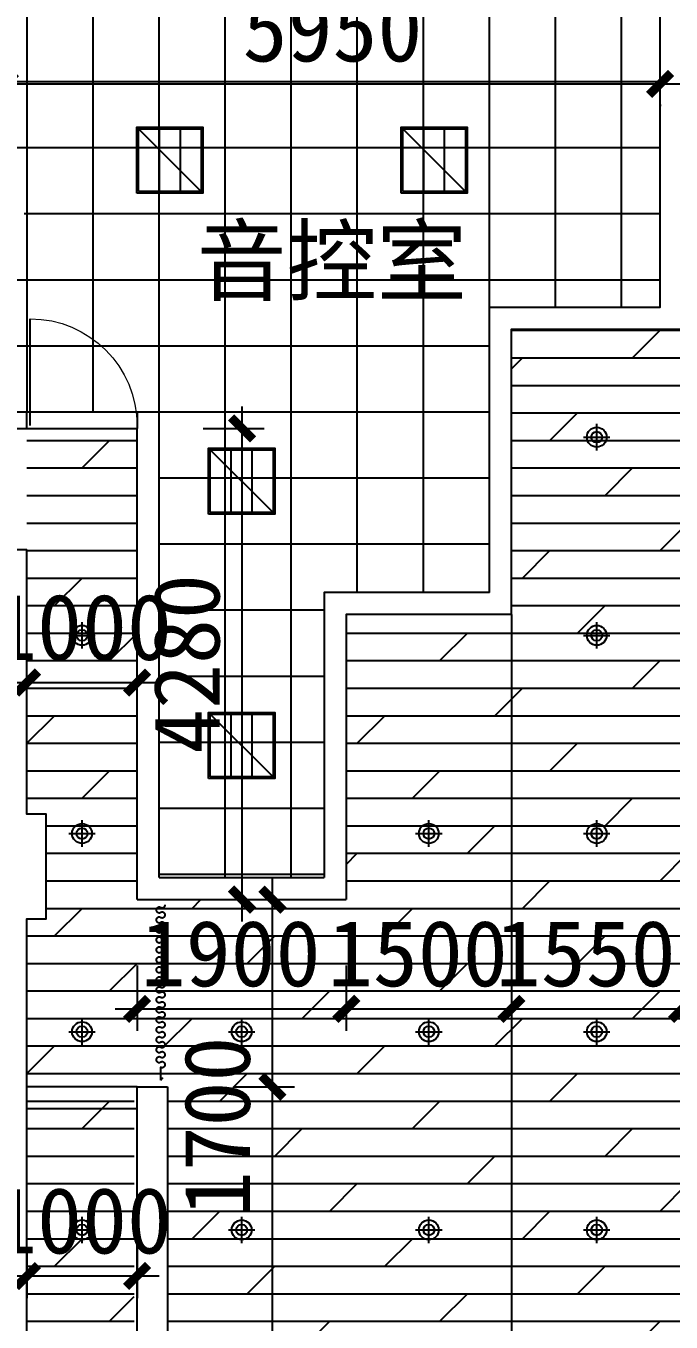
# Model space of a CAD drawing. Header units: millimetres. Extents: x -150677 to 588340, y -254013 to 149700.
# Drawn here: x 50242 to 56102, y 34592 to 46364 of the extents above; entities that cross this region are included whole.
import ezdxf

# ---------------------------------------------------------------- set-up
doc = ezdxf.new("R2010")
doc.units = ezdxf.units.MM
doc.header["$LTSCALE"] = 10
doc.header["$MEASUREMENT"] = 0
doc.linetypes.add('DASH', pattern=[0.35, 0.25, -0.1])
for name, color, linetype in [('1-Bb新建墙体', 7, 'Continuous'), ('2-Ba顶面轮廓', 4, 'Continuous'), ('2-Ca墙面装饰', 8, 'Continuous'), ('2-Da地拼', 4, 'Continuous'), ('4-Aa顶面灯具', 1, 'Continuous'), ('6-Ba门', 136, 'Continuous'), ('8-Ca平面文字', 3, 'Continuous'), ('CEI_LIGHT', 30, 'Continuous'), ('CS_【成品家私】', 3, 'Continuous'), ('DIM【标注】', 1, 'Continuous')]:
    doc.layers.add(name, color=color, linetype=linetype)
doc.styles.add('HZHT', font='')
doc.styles.get("Standard").update_dxf_attribs({"font": ''})
doc.styles.get('HZHT').set_extended_font_data('SimSun')
doc.styles.get('Standard').set_extended_font_data('SimSun')
doc.dimstyles.new('DIMN200', dxfattribs={"dimscale": 2, "dimtxt": 300, "dimasz": 100, "dimexe": 100, "dimexo": 300, "dimgap": 100, "dimtad": 1, "dimdec": 0, "dimtxsty": 'Standard', "dimblk": 'ARCHTICK', "dimcen": 2.5, "dimdle": 100, "dimclrd": 8, "dimclre": 8, "dimclrt": 96, "dimadec": 0, "dimazin": 0, "dimtfac": 1, "dimtdec": 0, "dimtmove": 0, "dimatfit": 3, "dimldrblk": 'DOT', "dimfxl": 100, "dimarcsym": 0})

# ---------------------------------------------------------------- blocks, each defined once
blk = doc.blocks.new('$DorLib2D$00000003')
blk.add_line((0.47, 0), (0.47, 0.97))
at = {"lineweight": 13}
blk.add_arc((0.47, 0), 0.97, 90.00000000000001, 180, dxfattribs=at)
blk = doc.blocks.new('*U1095')
at = {"layer": 'CEI_LIGHT'}
blk.add_lwpolyline([(-300.0000000000018, 300.0083147812602), (299.9999999999982, 300.0083147812602), (299.9999999999982, -299.9916852187398), (-300.0000000000018, -299.9916852187398)], close=True, dxfattribs=at)
at = {"layer": 'CEI_LIGHT', "color": 252}
blk.add_lwpolyline([(-285.0000000000018, 285.0083147812602), (284.9999999999982, 285.0083147812602), (284.9999999999982, -284.9916852187398), (-285.0000000000018, -284.9916852187398)], close=True, dxfattribs=at)
for points in [[(284.9999999999982, 285.0083147812602), (-285.0000000000018, -284.9916852187398)], [(-285.0000000000018, 95.00831478126021), (284.9999999999982, 95.00831478126021)], [(-285.0000000000018, -94.99168521873979), (284.9999999999982, -94.99168521873979)]]:
    blk.add_lwpolyline(points, dxfattribs=at)
blk = doc.blocks.new('*U1092')
at = {"layer": 'CEI_LIGHT', "color": 252}
for points in [[(0, 120.0041573906301), (0, -119.9958426093699)], [(-120, 0.0041573906300982), (120, 0.0041573906300982)]]:
    blk.add_lwpolyline(points, dxfattribs=at)
at = {"layer": 'CEI_LIGHT'}
for radius in [90, 50]:
    blk.add_circle((0, 0.0041573906300982), radius, dxfattribs=at)
blk = doc.blocks.new('_ArchTick')
at = {"color": 0, "linetype": 'ByBlock', "const_width": 0.4}
blk.add_lwpolyline([(-0.5, -0.5), (0.5, 0.5)], dxfattribs=at)
blk = doc.blocks.new('*D1110')
at = {"layer": 'Defpoints', "color": 0, "transparency": 16777216}
for p in [(51526.85917006675, 36729.33116926311), (52481.47585227294, 36729.33116926311), (51526.85917006675, 28729.33116926311)]:
    blk.add_point(p, dxfattribs=at)
at = {"layer": 'DIM【标注】', "color": 8, "lineweight": -2, "transparency": 16777216}
for p, q in [((52481.47585227294, 28529.33116926311), (52481.47585227294, 36929.33116926311)), ((52126.85917006675, 36729.33116926311), (52681.47585227294, 36729.33116926311)), ((52126.85917006675, 28729.33116926311), (52681.47585227294, 28729.33116926311))]:
    blk.add_line(p, q, dxfattribs=at)
at = {"layer": 'DIM【标注】', "color": 8, "lineweight": -2, "transparency": 16777216, "xscale": 200, "yscale": 200, "zscale": 200}
for p, rotation in [((52481.47585227294, 36729.33116926311), 90), ((52481.47585227294, 28729.33116926311), 270)]:
    blk.add_blockref('_ArchTick', p, dxfattribs=dict(at, rotation=rotation))
at = {"layer": 'DIM【标注】', "color": 96, "transparency": 16777216, "insert": (51981.47585227293, 32729.33116926312), "char_height": 600, "attachment_point": 5, "rotation": 90}
blk.add_mtext('8000', dxfattribs=at)
blk = doc.blocks.new('_DOT')
at = {"color": 0, "linetype": 'ByBlock'}
blk.add_line((-0.3499999999999943, 0), (-1, 0), dxfattribs=at)
at = {"color": 0, "linetype": 'ByBlock', "const_width": 0.35}
blk.add_lwpolyline([(-0.1749999999999972, 0, 1), (0.1749999999999972, 0, 1)], format="xyb", close=True, dxfattribs=at)
blk = doc.blocks.new('*D1111')
at = {"layer": 'Defpoints', "color": 0, "transparency": 16777216}
for p in [(51548.39737856807, 38429.33116926311), (52481.47585227294, 38429.33116926311), (51526.85917006675, 36729.33116926311)]:
    blk.add_point(p, dxfattribs=at)
at = {"layer": 'DIM【标注】', "color": 8, "lineweight": -2, "transparency": 16777216}
for p, q in [((52481.47585227294, 36529.33116926311), (52481.47585227294, 38629.33116926311)), ((52148.39737856807, 38429.33116926311), (52681.47585227294, 38429.33116926311)), ((52126.85917006675, 36729.33116926311), (52681.47585227294, 36729.33116926311))]:
    blk.add_line(p, q, dxfattribs=at)
at = {"layer": 'DIM【标注】', "color": 8, "lineweight": -2, "transparency": 16777216, "xscale": 200, "yscale": 200, "zscale": 200}
for p, rotation in [((52481.47585227294, 38429.33116926311), 90), ((52481.47585227294, 36729.33116926311), 270)]:
    blk.add_blockref('_ArchTick', p, dxfattribs=dict(at, rotation=rotation))
at = {"layer": 'DIM【标注】', "color": 96, "transparency": 16777216, "insert": (51981.47585227294, 36368.8844148193), "char_height": 600, "attachment_point": 5, "rotation": 90}
blk.add_mtext('1700', dxfattribs=at)
blk = doc.blocks.new('*D1112')
at = {"layer": 'Defpoints', "color": 0, "transparency": 16777216}
for p in [(51251.85917006669, 38429.33116926311), (53151.8591700667, 38429.33116926311), (53151.8591700667, 37436.91372611711)]:
    blk.add_point(p, dxfattribs=at)
at = {"layer": 'DIM【标注】', "color": 8, "lineweight": -2, "transparency": 16777216}
for p, q in [((51251.85917006669, 37829.33116926311), (51251.85917006669, 37236.91372611711)), ((53151.8591700667, 37829.33116926311), (53151.8591700667, 37236.91372611711)), ((51051.85917006669, 37436.91372611711), (53351.8591700667, 37436.91372611711))]:
    blk.add_line(p, q, dxfattribs=at)
at = {"layer": 'DIM【标注】', "color": 8, "lineweight": -2, "transparency": 16777216, "xscale": 200, "yscale": 200, "zscale": 200, "rotation": 180}
blk.add_blockref('_ArchTick', (51251.85917006669, 37436.91372611711), dxfattribs=at)
at = {"layer": 'DIM【标注】', "color": 8, "lineweight": -2, "transparency": 16777216, "xscale": 200, "yscale": 200, "zscale": 200}
blk.add_blockref('_ArchTick', (53151.8591700667, 37436.91372611711), dxfattribs=at)
at = {"layer": 'DIM【标注】', "color": 96, "transparency": 16777216, "insert": (52101.8591700667, 37936.91372611711), "char_height": 600, "attachment_point": 5}
blk.add_mtext('1900', dxfattribs=at)
blk = doc.blocks.new('*D1113')
at = {"layer": 'Defpoints', "color": 0, "transparency": 16777216}
for p in [(53151.8591700667, 38429.33116926311), (54651.8591700667, 38429.33116926311), (54651.8591700667, 37436.91372611711)]:
    blk.add_point(p, dxfattribs=at)
at = {"layer": 'DIM【标注】', "color": 8, "lineweight": -2, "transparency": 16777216}
for p, q in [((53151.8591700667, 37829.33116926311), (53151.8591700667, 37236.91372611711)), ((54651.8591700667, 37829.33116926311), (54651.8591700667, 37236.91372611711)), ((52951.8591700667, 37436.91372611711), (54851.8591700667, 37436.91372611711))]:
    blk.add_line(p, q, dxfattribs=at)
at = {"layer": 'DIM【标注】', "color": 8, "lineweight": -2, "transparency": 16777216, "xscale": 200, "yscale": 200, "zscale": 200, "rotation": 180}
blk.add_blockref('_ArchTick', (53151.8591700667, 37436.91372611711), dxfattribs=at)
at = {"layer": 'DIM【标注】', "color": 8, "lineweight": -2, "transparency": 16777216, "xscale": 200, "yscale": 200, "zscale": 200}
blk.add_blockref('_ArchTick', (54651.8591700667, 37436.91372611711), dxfattribs=at)
at = {"layer": 'DIM【标注】', "color": 96, "transparency": 16777216, "insert": (53801.8591700667, 37936.91372611711), "char_height": 600, "attachment_point": 5}
blk.add_mtext('1500', dxfattribs=at)
blk = doc.blocks.new('*D1114')
at = {"layer": 'Defpoints', "color": 0, "transparency": 16777216}
for p in [(54651.8591700667, 38397.62481311643), (56201.85917006669, 38397.62481311643), (56201.85917006669, 37436.91372611711)]:
    blk.add_point(p, dxfattribs=at)
at = {"layer": 'DIM【标注】', "color": 8, "lineweight": -2, "transparency": 16777216}
for p, q in [((54651.8591700667, 37797.62481311643), (54651.8591700667, 37236.91372611711)), ((56201.85917006669, 37797.62481311643), (56201.85917006669, 37236.91372611711)), ((54451.8591700667, 37436.91372611711), (56401.85917006669, 37436.91372611711))]:
    blk.add_line(p, q, dxfattribs=at)
at = {"layer": 'DIM【标注】', "color": 8, "lineweight": -2, "transparency": 16777216, "xscale": 200, "yscale": 200, "zscale": 200, "rotation": 180}
blk.add_blockref('_ArchTick', (54651.8591700667, 37436.91372611711), dxfattribs=at)
at = {"layer": 'DIM【标注】', "color": 8, "lineweight": -2, "transparency": 16777216, "xscale": 200, "yscale": 200, "zscale": 200}
blk.add_blockref('_ArchTick', (56201.85917006669, 37436.91372611711), dxfattribs=at)
at = {"layer": 'DIM【标注】', "color": 96, "transparency": 16777216, "insert": (55326.8591700667, 37936.91372611711), "char_height": 600, "attachment_point": 5}
blk.add_mtext('1550', dxfattribs=at)
blk = doc.blocks.new('*D1125')
at = {"layer": 'Defpoints', "color": 0, "transparency": 16777216}
for p in [(50251.85917006669, 40629.66571622726), (51251.85917006669, 40629.66571622726), (51251.85917006669, 40400.51175498299)]:
    blk.add_point(p, dxfattribs=at)
at = {"layer": 'DIM【标注】', "color": 8, "lineweight": -2, "transparency": 16777216}
for p, q in [((50051.85917006669, 40400.51175498299), (51451.85917006669, 40400.51175498299)), ((50251.85917006669, 40029.66571622726), (50251.85917006669, 40200.51175498299)), ((51251.85917006669, 40029.66571622726), (51251.85917006669, 40200.51175498299))]:
    blk.add_line(p, q, dxfattribs=at)
at = {"layer": 'DIM【标注】', "color": 8, "lineweight": -2, "transparency": 16777216, "xscale": 200, "yscale": 200, "zscale": 200, "rotation": 180}
blk.add_blockref('_ArchTick', (50251.85917006669, 40400.51175498299), dxfattribs=at)
at = {"layer": 'DIM【标注】', "color": 8, "lineweight": -2, "transparency": 16777216, "xscale": 200, "yscale": 200, "zscale": 200}
blk.add_blockref('_ArchTick', (51251.85917006669, 40400.51175498299), dxfattribs=at)
at = {"layer": 'DIM【标注】', "color": 96, "transparency": 16777216, "insert": (50751.85917006669, 40900.51175498299), "char_height": 600, "attachment_point": 5}
blk.add_mtext('1000', dxfattribs=at)
blk = doc.blocks.new('*D1126')
at = {"layer": 'Defpoints', "color": 0, "transparency": 16777216}
for p in [(51251.8591700667, 42709.15934404015), (52205.66877718992, 42709.15934404015), (51251.85917006669, 38429.33116926311)]:
    blk.add_point(p, dxfattribs=at)
at = {"layer": 'DIM【标注】', "color": 8, "lineweight": -2, "transparency": 16777216}
for p, q in [((52205.66877718992, 38229.33116926311), (52205.66877718992, 42909.15934404015)), ((51851.8591700667, 42709.15934404015), (52405.66877718992, 42709.15934404015)), ((51851.85917006669, 38429.33116926311), (52405.66877718992, 38429.33116926311))]:
    blk.add_line(p, q, dxfattribs=at)
at = {"layer": 'DIM【标注】', "color": 8, "lineweight": -2, "transparency": 16777216, "xscale": 200, "yscale": 200, "zscale": 200}
for p, rotation in [((52205.66877718992, 42709.15934404015), 90), ((52205.66877718992, 38429.33116926311), 270)]:
    blk.add_blockref('_ArchTick', p, dxfattribs=dict(at, rotation=rotation))
at = {"layer": 'DIM【标注】', "color": 96, "transparency": 16777216, "insert": (51705.66877718991, 40569.24525665164), "char_height": 600, "attachment_point": 5, "rotation": 90}
blk.add_mtext('4280', dxfattribs=at)
blk = doc.blocks.new('*D1127')
at = {"layer": 'Defpoints', "color": 0, "transparency": 16777216}
for p in [(50051.85917006675, 46250.81132569187), (56001.85917006677, 46250.81132569176), (50051.85917006674, 45836.82028051536)]:
    blk.add_point(p, dxfattribs=at)
at = {"layer": 'DIM【标注】', "color": 8, "lineweight": -2, "transparency": 16777216}
for p, q in [((56201.85917006676, 45836.82028051524), (49851.85917006674, 45836.82028051536)), ((50051.85917006674, 45650.81132569187), (50051.85917006674, 45636.82028051536)), ((56001.85917006676, 45650.81132569176), (56001.85917006676, 45636.82028051525))]:
    blk.add_line(p, q, dxfattribs=at)
at = {"layer": 'DIM【标注】', "color": 8, "lineweight": -2, "transparency": 16777216, "xscale": 200, "yscale": 200, "zscale": 200}
for p, rotation in [((50051.85917006674, 45836.82028051536), 179.9999999999989), ((56001.85917006676, 45836.82028051525), 359.9999999999989)]:
    blk.add_blockref('_ArchTick', p, dxfattribs=dict(at, rotation=rotation))
at = {"layer": 'DIM【标注】', "color": 96, "transparency": 16777216, "insert": (53026.85917006676, 46336.82028051531), "char_height": 600, "attachment_point": 5}
blk.add_mtext('5950', dxfattribs=at)
blk = doc.blocks.new('*D1131')
at = {"layer": 'Defpoints', "color": 0, "transparency": 16777216}
for p in [(50251.85917006669, 35866.51995623112), (51251.85917006669, 35866.51995623112), (50251.85917006669, 35010.37267346063)]:
    blk.add_point(p, dxfattribs=at)
at = {"layer": 'DIM【标注】', "color": 8, "lineweight": -2, "transparency": 16777216}
for p, q in [((50251.85917006669, 35266.51995623112), (50251.85917006669, 34810.37267346063)), ((51251.85917006669, 35266.51995623112), (51251.85917006669, 34810.37267346063)), ((51451.85917006669, 35010.37267346063), (50051.85917006669, 35010.37267346063))]:
    blk.add_line(p, q, dxfattribs=at)
at = {"layer": 'DIM【标注】', "color": 8, "lineweight": -2, "transparency": 16777216, "xscale": 200, "yscale": 200, "zscale": 200, "rotation": 180}
blk.add_blockref('_ArchTick', (50251.85917006669, 35010.37267346063), dxfattribs=at)
at = {"layer": 'DIM【标注】', "color": 8, "lineweight": -2, "transparency": 16777216, "xscale": 200, "yscale": 200, "zscale": 200}
blk.add_blockref('_ArchTick', (51251.85917006669, 35010.37267346063), dxfattribs=at)
at = {"layer": 'DIM【标注】', "color": 96, "transparency": 16777216, "insert": (50751.85917006669, 35510.37267346063), "char_height": 600, "attachment_point": 5}
blk.add_mtext('1000', dxfattribs=at)
blk = doc.blocks.new('*U1336')
at = {"linetype": 'DASH', "ltscale": 50}
for points in [[(-1178.943096650042, 1.443788889689342e-13, 0.2400881206876214), (-1154.607066740213, 12.40036924696583), (-1154.225738367466, 12.53751811719187, 0.3625922662059436), (-1156.075301883552, 37.81573683292086, -0.3625922662059436), (-1157.924865399639, 63.09395554864983), (-1157.543537026892, 63.23110441887587, -0.5113201253426728), (-1108.772428167041, 63.09395554865057, -0.3667503378843356), (-1110.731336627782, 37.81573683292085, 0.3667503378843359), (-1112.690245088522, 12.53751811719111, 0.2415757139272629), (-1088.2551661385, 7.332461539292416e-14, 0.2415757139272629)], [(-1088.2551661385, 1.332728205867085e-13, 0.2400881206876214), (-1063.919136228671, 12.40036924696581), (-1063.537807855924, 12.53751811719186, 0.3625922662059436), (-1065.387371372011, 37.81573683292086, -0.3625922662059436), (-1067.236934888097, 63.09395554864982), (-1066.85560651535, 63.23110441887587, -0.5113201253426728), (-1018.084497655499, 63.09395554865056, -0.3667503378843356), (-1020.04340611624, 37.81573683292084, 0.3667503378843359), (-1022.00231457698, 12.5375181171911, 0.2415757139272629), (-997.5672356269583, 6.221854701069845e-14, 0.2415757139272629)], [(-997.5672356269583, 1.221667522044827e-13, 0.2400881206876214), (-973.2312057171291, 12.4003692469658), (-972.8498773443825, 12.53751811719185, 0.3625922662059436), (-974.6994408604689, 37.81573683292084, -0.3625922662059436), (-976.5490043765553, 63.09395554864981), (-976.1676760038088, 63.23110441887585, -0.5113201253426728), (-927.3965671439576, 63.09395554865055, -0.3667503378843356), (-929.3554756046981, 37.81573683292083, 0.3667503378843359), (-931.3143840654386, 12.53751811719109, 0.2415757139272629), (-906.8793051154166, 5.111247862847273e-14, 0.2415757139272629)], [(-906.8793051154166, 1.11060683822257e-13, 0.2400881206876214), (-882.5432752055874, 12.40036924696579), (-882.1619468328408, 12.53751811719184, 0.3625922662059436), (-884.0115103489272, 37.81573683292083, -0.3625922662059436), (-885.8610738650136, 63.0939555486498), (-885.479745492267, 63.23110441887584, -0.5113201253426728), (-836.7086366324158, 63.09395554865054, -0.3667503378843356), (-838.6675450931564, 37.81573683292082, 0.3667503378843359), (-840.6264535538969, 12.53751811719108, 0.2415757139272629), (-816.1913746038749, 4.000641024624702e-14, 0.2415757139272629)], [(-816.191374603875, 9.995461544003135e-14, 0.2400881206876214), (-791.8553446940458, 12.40036924696578), (-791.4740163212992, 12.53751811719182, 0.3625922662059436), (-793.3235798373856, 37.81573683292082, -0.3625922662059436), (-795.173143353472, 63.09395554864979), (-794.7918149807255, 63.23110441887583, -0.5113201253426728), (-746.0207061208743, 63.09395554865053, -0.3667503378843356), (-747.9796145816148, 37.81573683292081, 0.3667503378843359), (-749.9385230423553, 12.53751811719107, 0.2415757139272629), (-725.5034440923333, 2.890034186402133e-14, 0.2415757139272629)], [(-725.5034440923333, 8.884854705780564e-14, 0.2400881206876214), (-701.1674141825041, 12.40036924696577), (-700.7860858097575, 12.53751811719181, 0.3625922662059436), (-702.6356493258439, 37.81573683292081, -0.3625922662059436), (-704.4852128419303, 63.09395554864978), (-704.1038844691838, 63.23110441887582, -0.5113201253426728), (-655.3327756093325, 63.09395554865052, -0.3667503378843356), (-657.2916840700731, 37.8157368329208, 0.3667503378843359), (-659.2505925308136, 12.53751811719106, 0.2415757139272629), (-634.8155135807916, 1.779427348179562e-14, 0.2415757139272629)], [(-634.8155135807916, 7.774247867557992e-14, 0.2400881206876214), (-610.4794836709624, 12.40036924696576), (-610.0981552982158, 12.5375181171918, 0.3625922662059436), (-611.9477188143022, 37.8157368329208, -0.3625922662059436), (-613.7972823303886, 63.09395554864977), (-613.415953957642, 63.23110441887581, -0.5113201253426728), (-564.6448450977908, 63.09395554865051, -0.3667503378843356), (-566.6037535585314, 37.81573683292078, 0.3667503378843359), (-568.5626620192719, 12.53751811719105, 0.2415757139272629), (-544.1275830692499, 6.688205099569906e-15, 0.2415757139272629)], [(-544.12758306925, 6.663641029335423e-14, 0.2400881206876214), (-519.7915531594208, 12.40036924696575), (-519.4102247866742, 12.53751811719179, 0.3625922662059436), (-521.2597883027606, 37.81573683292078, -0.3625922662059436), (-523.109351818847, 63.09395554864975), (-522.7280234461005, 63.23110441887579, -0.5113201253426728), (-473.9569145862492, 63.09395554865049, -0.3667503378843356), (-475.9158230469898, 37.81573683292077, 0.3667503378843359), (-477.8747315077303, 12.53751811719104, 0.2415757139272629), (-453.4396525577083, -4.417863282655787e-15, 0.2415757139272629)], [(-453.4396525577083, 5.553034191112852e-14, 0.2400881206876214), (-429.1036226478791, 12.40036924696574), (-428.7222942751325, 12.53751811719178, 0.3625922662059436), (-430.5718577912189, 37.81573683292078, -0.3625922662059436), (-432.4214213073053, 63.09395554864975), (-432.0400929345587, 63.23110441887579, -0.5113201253426728), (-383.2689840747075, 63.09395554865048, -0.3667503378843356), (-385.2278925354481, 37.81573683292076, 0.3667503378843359), (-387.1868009961886, 12.53751811719103, 0.2415757139272629), (-362.7517220461666, -1.55239316648815e-14, 0.2415757139272629)], [(-362.7517220461667, 4.442427352890282e-14, 0.2400881206876214), (-338.4156921363374, 12.40036924696573), (-338.0343637635909, 12.53751811719177, 0.3625922662059436), (-339.8839272796773, 37.81573683292076, -0.3625922662059436), (-341.7334907957637, 63.09395554864973), (-341.3521624230171, 63.23110441887577, -0.5113201253426728), (-292.5810535631659, 63.09395554865047, -0.3667503378843356), (-294.5399620239064, 37.81573683292075, 0.3667503378843359), (-296.4988704846469, 12.53751811719101, 0.2415757139272629), (-272.063791534625, -2.66300000471072e-14, 0.2415757139272629)], [(-272.063791534625, 3.331820514667712e-14, 0.2400881206876214), (-247.7277616247958, 12.40036924696571), (-247.3464332520492, 12.53751811719176, 0.3625922662059436), (-249.1959967681356, 37.81573683292076, -0.3625922662059436), (-251.045560284222, 63.09395554864972), (-250.6642319114754, 63.23110441887577, -0.5113201253426728), (-201.8931230516242, 63.09395554865046, -0.3667503378843356), (-203.8520315123648, 37.81573683292074, 0.3667503378843359), (-205.8109399731053, 12.537518117191, 0.2415757139272629), (-181.3758610230833, -3.77360684293329e-14, 0.2415757139272629)], [(-181.3758610230833, 2.221213676445141e-14, 0.2400881206876214), (-157.0398311132541, 12.4003692469657), (-156.6585027405075, 12.53751811719175, 0.3625922662059436), (-158.5080662565939, 37.81573683292074, -0.3625922662059436), (-160.3576297726803, 63.09395554864971), (-159.9763013999338, 63.23110441887575, -0.5113201253426728), (-111.2051925400825, 63.09395554865045, -0.3667503378843356), (-113.1641010008231, 37.81573683292073, 0.3667503378843359), (-115.1230094615636, 12.53751811719099, 0.2415757139272629), (-90.68793051154162, -4.884213681155861e-14, 0.2415757139272629)], [(-90.68793051154167, 1.110606838222571e-14, 0.2400881206876214), (-66.35190060171244, 12.40036924696569), (-65.97057222896588, 12.53751811719173, 0.3625922662059436), (-67.82013574505227, 37.81573683292073, -0.3625922662059436), (-69.66969926113866, 63.0939555486497), (-69.2883708883921, 63.23110441887574, -0.5113201253426728), (-20.51726202854088, 63.09395554865044, -0.3667503378843356), (-22.47617048928142, 37.81573683292072, 0.3667503378843359), (-24.43507895002195, 12.53751811719098, 0.2415757139272629), (4.263256414560601e-14, -5.994820519378431e-14, 0.2415757139272629)], [(0, 0, 0.2400881206876214), (24.33602990982922, 12.40036924696568), (24.71735828257579, 12.53751811719172, 0.3625922662059436), (22.8677947664894, 37.81573683292072, -0.3625922662059436), (21.01823125040301, 63.09395554864969), (21.39955962314957, 63.23110441887573, -0.5113201253426728), (70.17066848300078, 63.09395554865043, -0.3667503378843356), (68.21176002226025, 37.81573683292071, 0.3667503378843359), (66.25285156151972, 12.53751811719097, 0.2415757139272629), (90.68793051154171, -7.105427357601002e-14, 0.2415757139272629)], [(90.68793051154171, -7.105427357601002e-14, 0.2400881206876213), (115.0239604213709, 12.40036924696561), (115.4052887941175, 12.53751811719165, 0.3625922662059439), (113.5557252780311, 37.81573683292065, -0.3625922662059435), (111.7061617619447, 63.09395554864966), (112.0874901346913, 63.2311044188757, -0.5113201253426728), (160.8585989945425, 63.0939555486504, -0.3667503378843359), (158.899690533802, 37.81573683292063, 0.3667503378843359), (156.9407820730614, 12.5375181171909, 0.5113201253426728), (205.7118909329126, 12.40036924696554), (206.0932193056592, 12.53751811719164, 0.3625922662059439), (204.2436557895728, 37.81573683292063, -0.3625922662059433), (202.3940922734864, 63.0939555486496), (202.775420646233, 63.2311044188757, -0.5113201253426728), (251.5465295060842, 63.09395554865037, -0.3667503378843361), (249.5876210453437, 37.81573683292058), (249.0563246926426, 37.22420587876209, 0.3667503378843359), (247.0974162319021, 11.94598716303236, 0.5113201253426728), (295.8685250917533, 11.80883829280698), (296.2498534644999, 11.94598716303308, 0.3813739762171504), (293.4628092313415, 38.13155036887612), (411.8884780730726, 38.13155036887605), (389.3884780730726, 19.38155036887606)]]:
    blk.add_lwpolyline(points, format="xyb", dxfattribs=at)

msp = doc.modelspace()

# ---------------------------------------------------------------- hatches: boundary and pattern name
at = {"layer": '2-Da地拼'}
h = msp.add_hatch(dxfattribs=at)
h.set_pattern_fill('_USER', color=8, scale=600, style=0, double=1, pattern_type=0)
h.set_pattern_definition([(0, (51451.8591700667, 42859.15934404015), (0, 600), []), (90, (51451.8591700667, 42859.15934404015), (-600, 3.673940397442059e-14), [])])
h.paths.add_polyline_path([(56001.8591700668, 47429.33116926315), (56001.8591700668, 43809.33116926307), (54451.85917006669, 43809.33116926307), (54451.85917006669, 41219.33116926309), (52951.8591700667, 41219.33116926309), (52951.8591700667, 38629.33116926311), (51451.85917006669, 38629.33116926311), (51451.85917006669, 42859.15934404015), (50051.85917006668, 42859.15934404015), (50051.85917006668, 44454.33116926311), (50226.85917006675, 44454.33116926311), (50226.85917006675, 45004.33116926311), (50051.85917006672, 45004.33116926311), (50051.85917006672, 47429.33116926314), (50226.85917006675, 47429.33116926314), (50226.85917006675, 47609.33116926307), (52676.85917006677, 47609.33116926307), (52676.85917006677, 47429.33116926314), (53226.85917006677, 47429.33116926314), (53226.85917006677, 47609.33116926305), (55676.85917006675, 47609.33116926305), (55676.85917006675, 47429.33116926314)])
h = msp.add_hatch(dxfattribs=at)
h.set_pattern_fill('DOLMIT', color=8, scale=1000, style=0, double=1)
h.set_pattern_definition([(0, (50251.85917006669, 21849.33116926315), (0, 250), []), (45, (50251.85917006669, 21849.33116926315), (-499.9999991609842, 499.9999991609843), [353.55339, -707.1076800000001])])
h.paths.add_polyline_path([(57701.85917006671, 22929.33116926291), (56201.85917006669, 22929.33116926291), (56201.8591700667, 22629.33116926291), (57701.8591700667, 22629.3311692629)], flags=17)
h.paths.add_polyline_path([(57701.85917006671, 22629.33116926291), (56201.8591700667, 22629.33116926291), (56201.8591700667, 22329.33116926291), (57701.8591700667, 22329.3311692629)], flags=17)
h.paths.add_polyline_path([(57701.85917006669, 42829.33116926331), (56201.8591700667, 42829.33116926331), (56201.85917006671, 42529.33116926332), (57701.85917006672, 42529.33116926331)], flags=17)
h.paths.add_polyline_path([(57701.8591700667, 43129.33116926331), (56201.8591700667, 43129.33116926331), (56201.85917006671, 42829.33116926331), (57701.85917006671, 42829.33116926331)], flags=17)
edge = h.paths.add_edge_path()
edge.add_line((57701.8591700667, 40695.46647537814), (57701.8591700667, 42529.33116926331))
edge.add_line((57701.8591700667, 42529.33116926331), (56201.85917006671, 42529.33116926331))
edge.add_line((56201.85917006671, 42529.33116926331), (56201.85917006671, 43609.33116926307))
edge.add_line((56201.85917006671, 43609.33116926307), (54651.85917006669, 43609.33116926307))
edge.add_line((54651.85917006669, 43609.33116926307), (54651.85917006669, 41019.33116926309))
edge.add_line((54651.85917006669, 41019.33116926309), (53151.8591700667, 41019.33116926309))
edge.add_line((53151.8591700667, 41019.33116926309), (53151.8591700667, 38429.33116926311))
edge.add_line((53151.8591700667, 38429.33116926311), (51251.85917006669, 38429.33116926311))
edge.add_line((51251.85917006669, 38429.33116926311), (51251.85917006669, 42709.15934404015))
edge.add_line((51251.85917006669, 42709.15934404015), (50251.8591700667, 42709.15934404015))
edge.add_line((50251.8591700667, 42709.15934404015), (50251.8591700667, 39204.33116926311))
edge.add_line((50251.8591700667, 39204.33116926311), (50426.85917006672, 39204.33116926311))
edge.add_line((50426.85917006672, 39204.33116926311), (50426.85917006672, 38254.33116926311))
edge.add_line((50426.85917006672, 38254.33116926311), (50251.85917006669, 38254.33116926311))
edge.add_line((50251.85917006669, 38254.33116926311), (50251.85917006669, 33204.33116926311))
edge.add_line((50251.85917006669, 33204.33116926311), (50426.85917006675, 33204.33116926311))
edge.add_line((50426.85917006675, 33204.33116926311), (50426.85917006675, 32254.33116926311))
edge.add_line((50426.85917006675, 32254.33116926311), (50251.85917006669, 32254.33116926311))
edge.add_line((50251.85917006669, 32254.33116926311), (50251.85917006669, 27204.33116926311))
edge.add_line((50251.85917006669, 27204.33116926311), (50426.85917006675, 27204.33116926311))
edge.add_line((50426.85917006675, 27204.33116926311), (50426.85917006675, 26254.33116926311))
edge.add_line((50426.85917006675, 26254.33116926311), (50251.85917006671, 26254.33116926311))
edge.add_line((50251.85917006671, 26254.33116926311), (50251.85917006688, 22549.50299448607))
edge.add_line((50251.85917006688, 22549.50299448607), (51251.85917006669, 22549.50299448607))
edge.add_line((51251.85917006669, 22549.50299448607), (51251.85917006669, 27029.33116926311))
edge.add_line((51251.85917006669, 27029.33116926311), (53151.8591700667, 27029.33116926311))
edge.add_line((53151.8591700667, 27029.33116926311), (53151.8591700667, 24439.33116926313))
edge.add_line((53151.8591700667, 24439.33116926313), (54651.8591700667, 24439.33116926313))
edge.add_line((54651.8591700667, 24439.33116926313), (54651.8591700667, 21849.33116926315))
edge.add_line((54651.8591700667, 21849.33116926315), (56201.85917006669, 21849.33116926315))
edge.add_line((56201.85917006669, 21849.33116926315), (56201.85917006669, 22929.33116926291))
edge.add_line((56201.85917006669, 22929.33116926291), (57701.85917006671, 22929.33116926291))
edge.add_line((57701.85917006671, 22929.33116926291), (57701.85917006671, 24729.33116926315))
edge.add_arc((32835.11150874931, 32712.39882232064), 26116.74766131739, 342.2016117059927, 377.7983882940073)
h.paths.add_polyline_path([(51526.85917006675, 36729.33116926311), (51526.85917006675, 28729.33116926311), (51226.85917006675, 28729.33116926311), (51226.85917006675, 36729.33116926311)], flags=16)

# ---------------------------------------------------------------- linework, layer by layer
at = {"layer": '1-Bb新建墙体'}
for p, q in [((50051.8591700666, 42859.15934404015), (50251.8591700667, 42859.15934404015)), ((50251.8591700667, 42709.15934404015), (50251.85917006671, 42859.15934404015)), ((51251.85917006671, 42859.15934404016), (51251.8591700667, 42709.15934404015)), ((51251.85917006671, 42859.15934404015), (51451.8591700667, 42859.15934404016)), ((51451.85917006669, 38629.33116926311), (51451.8591700667, 42859.15934404015)), ((50051.85917006661, 42709.15934404015), (50251.8591700667, 42709.15934404015)), ((51251.85917006669, 38429.33116926311), (51251.85917006669, 42709.15934404015)), ((51251.85917006669, 36729.33116926311), (50251.85917006669, 36729.33116926311)), ((51251.85917006669, 36529.33116926311), (50251.85917006669, 36529.33116926311))]:
    msp.add_line(p, q, dxfattribs=at)
for points in [[(54451.8591700667, 41219.33116926309), (54451.85917006669, 43809.33116926307), (56001.8591700667, 43809.33116926307), (56001.8591700668, 47429.33116926315)], [(54651.8591700667, 41019.33116926309), (54651.85917006669, 43609.33116926307), (56201.85917006669, 43609.33116926307), (56201.8591700668, 47429.33116926314)], [(54451.8591700667, 41219.33116926309), (52951.8591700667, 41219.33116926309), (52951.8591700667, 38629.33116926311)], [(54651.8591700667, 41019.33116926309), (53151.8591700667, 41019.33116926309), (53151.8591700667, 38429.33116926311)], [(51451.85917006669, 38629.33116926311), (52951.8591700667, 38629.33116926311)], [(51251.85917006669, 38429.33116926311), (53151.8591700667, 38429.33116926311)]]:
    msp.add_lwpolyline(points, dxfattribs=at)
msp.add_lwpolyline([(51526.85917006675, 36729.33116926311), (51526.85917006675, 28729.33116926311), (51251.85917006669, 28729.33116926311), (51251.85917006669, 36729.33116926311)], close=True, dxfattribs=at)
at = {"layer": '2-Ba顶面轮廓'}
for p, q in [((50251.8591700667, 42859.15934404015), (51251.8591700667, 42859.15934404015)), ((50251.53695160012, 42709.15934404015), (51251.53695160012, 42709.15934404)), ((54651.8591700667, 41019.33116926309), (54651.8591700667, 24439.33116926313))]:
    msp.add_line(p, q, dxfattribs=at)
at = {"layer": '2-Ca墙面装饰'}
msp.add_line((50051.85917006661, 41609.15934404015), (50251.85917006669, 41609.15934404015), dxfattribs=at)
msp.add_lwpolyline([(50251.85917006672, 23623.91920129866), (50251.85917006671, 26254.33116926311), (50426.85917006675, 26254.33116926311), (50426.85917006675, 27204.33116926311), (50251.85917006669, 27204.33116926311), (50251.85917006669, 32254.33116926311), (50426.85917006675, 32254.33116926311), (50426.85917006675, 33204.33116926311), (50251.85917006669, 33204.33116926311), (50251.85917006669, 38254.33116926311), (50426.85917006672, 38254.33116926311), (50426.85917006672, 39204.33116926311), (50251.85917006667, 39204.33116926311), (50251.85917006669, 41609.15934404015)], dxfattribs=at)
at = {"layer": '2-Da地拼'}
for p, q in [((50251.8591700667, 42859.15934404015), (51251.85917006672, 42859.1593440401)), ((50251.8591700667, 42709.15934404015), (51251.85917006669, 42709.15934404015))]:
    msp.add_line(p, q, dxfattribs=at)

# ---------------------------------------------------------------- block references
at = {"layer": '4-Aa顶面灯具', "ltscale": 0.25, "rotation": 90}
for name, p in [('*U1095', (51549.91445045082, 45144.24525665164)), ('*U1095', (53949.91445045082, 45144.24525665164)), ('*U1092', (55426.8633274573, 42629.33116926311)), ('*U1095', (52201.86748484796, 42229.33116926311)), ('*U1092', (50751.86332745731, 40829.33116926311)), ('*U1092', (55426.86332745731, 40829.33116926311)), ('*U1095', (52201.86748484796, 39829.33116926311)), ('*U1092', (50751.86332745731, 39029.33116926311)), ('*U1092', (53901.86332745731, 39029.33116926311)), ('*U1092', (55426.86332745731, 39029.33116926311)), ('*U1092', (50751.86332745731, 37229.33116926311)), ('*U1092', (52201.86332745731, 37229.33116926311)), ('*U1092', (53901.86332745731, 37229.33116926311)), ('*U1092', (55426.86332745731, 37229.33116926311)), ('*U1092', (50751.86332745731, 35429.33116926311)), ('*U1092', (52201.86332745731, 35429.33116926311)), ('*U1092', (53901.86332745731, 35429.33116926311)), ('*U1092', (55426.86332745731, 35429.33116926311))]:
    msp.add_blockref(name, p, dxfattribs=at)
at = {"layer": '6-Ba门', "xscale": -1000, "yscale": 1000, "zscale": -1000}
msp.add_blockref('$DorLib2D$00000003', (50751.8591700665, 42734.15934404), dxfattribs=at)
at = {"layer": 'CS_【成品家私】', "ltscale": 50, "xscale": -1, "rotation": 90}
msp.add_blockref('*U1336', (51504.07947781729, 37201.8703056212), dxfattribs=at)

# ---------------------------------------------------------------- texts
at = {"layer": '8-Ca平面文字', "style": 'HZHT'}
msp.add_text('音控室', height=600, dxfattribs=at).set_placement((51792.07097209201, 43930.98216762597))

# ---------------------------------------------------------------- dimensions: what is measured, and where the dimension line sits
at = {"layer": 'DIM【标注】'}
for p1, p2, distance, picture, middle in [((56001.85917006677, 46250.81132569176), (50051.85917006675, 46250.81132569187), 413.99104517650994, '*D1127', (53026.85917006676, 46336.82028051531)), ((51251.85917006669, 38429.33116926311), (51251.8591700667, 42709.15934404015), -953.8096071232212, '*D1126', (51705.66877718991, 40569.24525665164)), ((51526.85917006675, 28729.33116926311), (51526.85917006675, 36729.33116926311), -954.616682206186, '*D1110', (51981.47585227293, 32729.33116926312))]:
    dim = msp.add_aligned_dim(p1=p1, p2=p2, distance=distance, dimstyle='DIMN200', dxfattribs=at)
    dim.commit()
    dim.dimension.update_dxf_attribs({"geometry": picture, "text_midpoint": middle})
for base, p1, p2, angle, picture, middle in [((51251.85917006669, 40400.51175498299), (50251.85917006669, 40629.66571622726), (51251.85917006669, 40629.66571622726), 0, '*D1125', (50751.85917006669, 40400.51175498299)), ((53151.8591700667, 37436.91372611711), (51251.85917006669, 38429.33116926311), (53151.8591700667, 38429.33116926311), 0, '*D1112', (52101.8591700667, 37436.91372611711)), ((54651.8591700667, 37436.91372611711), (53151.8591700667, 38429.33116926311), (54651.8591700667, 38429.33116926311), 0, '*D1113', (53801.8591700667, 37436.91372611711)), ((56201.85917006669, 37436.91372611711), (54651.8591700667, 38397.62481311643), (56201.85917006669, 38397.62481311643), 0, '*D1114', (55326.8591700667, 37436.91372611711)), ((50251.85917006669, 35010.37267346063), (51251.85917006669, 35866.51995623112), (50251.85917006669, 35866.51995623112), 180, '*D1131', (50751.85917006669, 35010.37267346063))]:
    dim = msp.add_linear_dim(base=base, p1=p1, p2=p2, angle=angle, dimstyle='DIMN200', dxfattribs=at)
    dim.commit()
    dim.dimension.update_dxf_attribs({"geometry": picture, "text_midpoint": middle, "dimtype": 129})
dim = msp.add_linear_dim(base=(52481.47585227294, 38429.33116926311), p1=(51526.85917006675, 36729.33116926311), p2=(51548.39737856807, 38429.33116926311), angle=270, dimstyle='DIMN200', override={"dimtmove": 1}, dxfattribs=at)
dim.commit()
dim.dimension.update_dxf_attribs({"geometry": '*D1111', "text_midpoint": (52481.47585227294, 36368.8844148193), "dimtype": 128})

doc.saveas('drawing.dxf')
